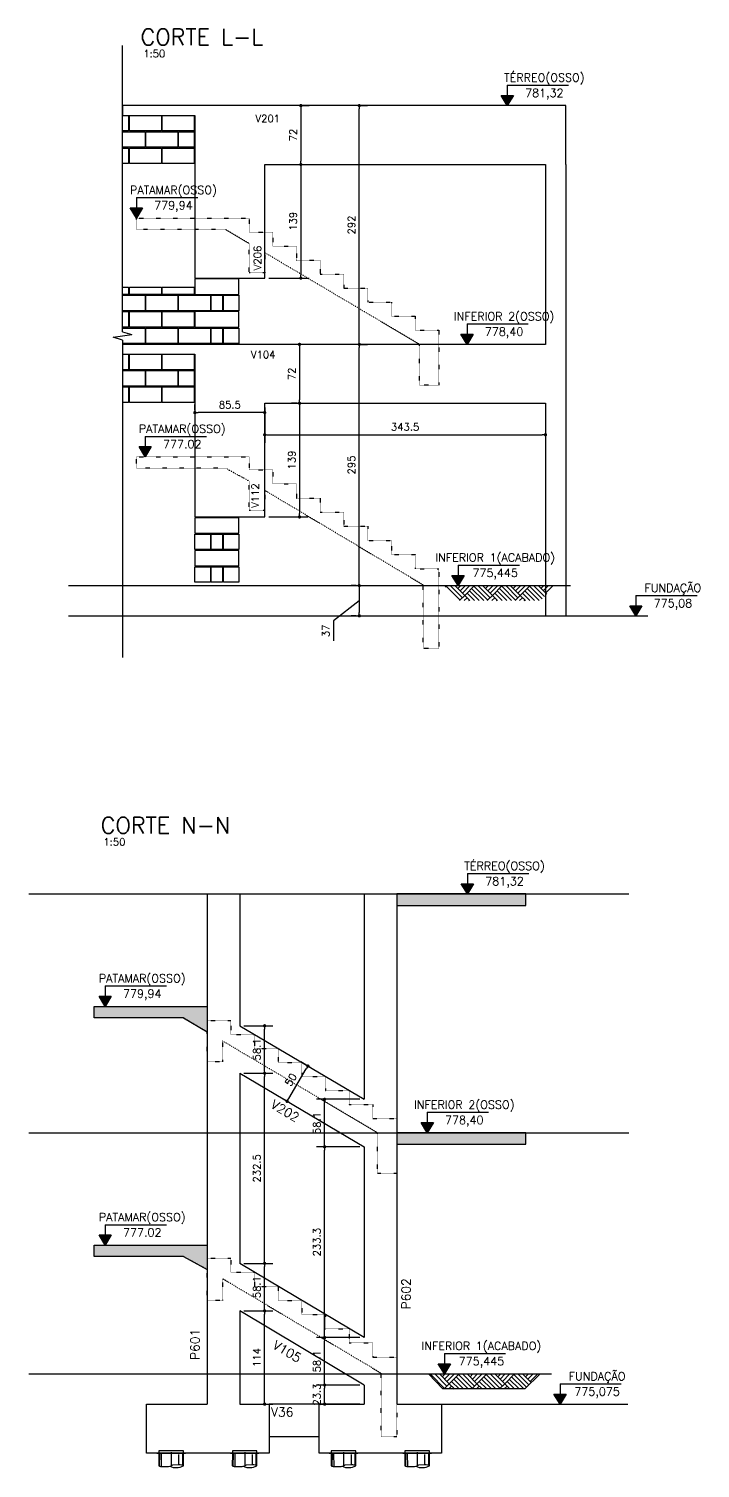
# Model space of a CAD drawing. Extents: x -39962 to 15224, y 23445 to 41277.
# Drawn here: x 5932 to 6753, y 29178 to 30938 of the extents above; entities that cross this region are included whole.
import ezdxf
from ezdxf.enums import TextEntityAlignment as Align

# ---------------------------------------------------------------- set-up
doc = ezdxf.new("R2010")
doc.units = 0
doc.linetypes.add('ESTILO_TQS_0002', pattern=[0.4, 0.1, -0.3])
doc.layers.get('0').update_dxf_attribs({"linetype": 'CONTINUOUS'})
doc.layers.get('Defpoints').update_dxf_attribs({"linetype": 'CONTINUOUS'})
for name, color, linetype in [('COTA', 1, 'CONTINUOUS'), ('H2', 252, 'CONTINUOUS'), ('H6', 1, 'CONTINUOUS'), ('LINHA_FINA', 1, 'CONTINUOUS'), ('PENA_1', 1, 'CONTINUOUS'), ('PENA_2', 2, 'CONTINUOUS'), ('PENA_3', 3, 'CONTINUOUS'), ('T1', 2, 'CONTINUOUS'), ('T3', 4, 'CONTINUOUS'), ('TEXTO', 3, 'CONTINUOUS'), ('VIG-D', 2, 'CONTINUOUS'), ('VIGAT', 3, 'ESTILO_TQS_0002')]:
    doc.layers.add(name, color=color, linetype=linetype)
doc.styles.add('COTA', font='romans.shx')
doc.styles.get("Standard").update_dxf_attribs({"font": 'ROMANS.SHX'})
doc.styles.add('TEXTO', font='romans.shx', dxfattribs={"height": 10})
doc.styles.add('Texto1', font='romans.shx', dxfattribs={"height": 9})
doc.styles.add('Texto3', font='romans.shx', dxfattribs={"height": 20})
doc.dimstyles.new('forma', dxfattribs={"dimscale": 5, "dimtxt": 1.8, "dimasz": 0.8, "dimexe": 2, "dimexo": 1, "dimgap": 1, "dimtad": 1, "dimdec": 1, "dimzin": 9, "dimdsep": 46, "dimtxsty": 'COTA', "dimblk1": 'DOT', "dimblk2": 'DOT', "dimsah": 1, "dimcen": 0, "dimdle": 1, "dimclrd": 256, "dimclre": 256, "dimclrt": 2, "dimadec": 0, "dimazin": 0, "dimtfac": 1, "dimtdec": 0, "dimtmove": 0, "dimatfit": 3, "dimfxl": 1, "dimtolj": 1, "dimtzin": 0, "dimarcsym": 0})

# ---------------------------------------------------------------- blocks, each defined once
blk = doc.blocks.new('elevação_d')
at = {"layer": 'LINHA_FINA', "linetype": 'Continuous'}
blk.add_hatch(color=256, dxfattribs=at).paths.add_polyline_path([(0, 0), (1.5, 2.5), (-1.5, 2.5)])
at = {"layer": 'LINHA_FINA'}
for p, q in [((0, 5), (0, 2.5)), ((0, 5), (15, 5)), ((0, 0), (-1.5, 2.5)), ((-1.5, 2.5), (1.5, 2.5)), ((1.5, 2.5), (0, 0))]:
    blk.add_line(p, q, dxfattribs=at)
at = {"layer": 'TEXTO', "linetype": 'Continuous', "style": 'TEXTO'}
for p in [(9.07, 5.25), (9.07, 1.5)]:
    blk.add_attdef('XXXX.XX', text='', height=2, dxfattribs=at).set_placement(p, align=Align.BOTTOM_CENTER)
blk = doc.blocks.new('interrup')
at = {"layer": 'LINHA_FINA'}
for p, q in [((-1, 0), (-0.33, 2.31)), ((0.33, -2.31), (-0.33, 2.31)), ((1, 0), (0.33, -2.31))]:
    blk.add_line(p, q, dxfattribs=at)
blk = doc.blocks.new('_Dot')
at = {"color": 0, "linetype": 'ByBlock', "lineweight": -2}
blk.add_line((-0.5, 0), (-1, 0), dxfattribs=at)
at = {"color": 0, "linetype": 'ByBlock', "const_width": 0.5}
blk.add_lwpolyline([(-0.25, 0, 1), (0.25, 0, 1)], format="xyb", close=True, dxfattribs=at)
blk = doc.blocks.new('*D134')
at = {"layer": 'COTA', "lineweight": -2, "transparency": 16777216}
for p, q in [((6335.8, 30552.4), (6346.1, 30552.4)), ((6336.1, 30261.4), (6336.1, 30548.4)), ((6335.8, 30257.4), (6346.1, 30257.4))]:
    blk.add_line(p, q, dxfattribs=at)
at = {"layer": 'Defpoints', "color": 0, "transparency": 16777216}
for p in [(6330.8, 30552.4), (6336.1, 30552.4), (6330.8, 30257.4)]:
    blk.add_point(p, dxfattribs=at)
at = {"layer": 'COTA', "lineweight": -2, "transparency": 16777216, "xscale": 4, "yscale": 4, "zscale": 4}
for p, rotation in [((6336.1, 30552.4), 90), ((6336.1, 30257.4), 270)]:
    blk.add_blockref('_Dot', p, dxfattribs=dict(at, rotation=rotation))
at = {"layer": 'COTA', "color": 2, "transparency": 16777216, "insert": (6326.6, 30404.9), "char_height": 9, "attachment_point": 5, "rotation": 90, "style": 'COTA'}
blk.add_mtext('\\A1;295 ', dxfattribs=at)
blk = doc.blocks.new('*D135')
at = {"layer": 'COTA', "lineweight": -2, "transparency": 16777216}
for p, q in [((6332.2, 30257.4), (6326.1, 30257.4)), ((6336.1, 30253.4), (6336.1, 30224.4)), ((6336.1, 30238.9), (6304.6, 30214.3)), ((6304.6, 30214.3), (6304.6, 30189.7)), ((6332.2, 30220.4), (6326.1, 30220.4))]:
    blk.add_line(p, q, dxfattribs=at)
at = {"layer": 'Defpoints', "color": 0, "transparency": 16777216}
for p in [(6337.2, 30257.4), (6336.1, 30220.4), (6337.2, 30220.4)]:
    blk.add_point(p, dxfattribs=at)
at = {"layer": 'COTA', "lineweight": -2, "transparency": 16777216, "xscale": 4, "yscale": 4, "zscale": 4}
for p, rotation in [((6336.1, 30257.4), 90), ((6336.1, 30220.4), 270)]:
    blk.add_blockref('_Dot', p, dxfattribs=dict(at, rotation=rotation))
at = {"layer": 'COTA', "color": 2, "transparency": 16777216, "insert": (6295.1, 30202), "char_height": 9, "attachment_point": 5, "rotation": 90, "style": 'COTA'}
blk.add_mtext('\\A1;37 ', dxfattribs=at)
blk = doc.blocks.new('*D136')
at = {"layer": 'COTA', "lineweight": -2, "transparency": 16777216}
for p, q in [((6335.3, 30844.4), (6346.1, 30844.4)), ((6336.1, 30556.4), (6336.1, 30840.4)), ((6335.8, 30552.4), (6346.1, 30552.4))]:
    blk.add_line(p, q, dxfattribs=at)
at = {"layer": 'Defpoints', "color": 0, "transparency": 16777216}
for p in [(6330.3, 30844.4), (6336.1, 30844.4), (6330.8, 30552.4)]:
    blk.add_point(p, dxfattribs=at)
at = {"layer": 'COTA', "lineweight": -2, "transparency": 16777216, "xscale": 4, "yscale": 4, "zscale": 4}
for p, rotation in [((6336.1, 30844.4), 90), ((6336.1, 30552.4), 270)]:
    blk.add_blockref('_Dot', p, dxfattribs=dict(at, rotation=rotation))
at = {"layer": 'COTA', "color": 2, "transparency": 16777216, "insert": (6326.6, 30698.4), "char_height": 9, "attachment_point": 5, "rotation": 90, "style": 'COTA'}
blk.add_mtext('\\A1;292 ', dxfattribs=at)
blk = doc.blocks.new('A$Cfeb4b014')
at = {"layer": 'PENA_1'}
for p, q in [((54.2, 34.3), (4.2, 34.3)), ((4.2, 34.3), (4.2, 29.1)), ((29.2, 31.4), (29.2, 3.7)), ((53.8, 3.9), (53.8, 29.6)), ((54.2, 29.1), (54.2, 34.3)), ((0, 29.3), (58.3, 29.3)), ((4.2, 29.1), (4.2, 3.7)), ((4.7, 3.5), (5.1, 28)), ((5.8, 3), (6.3, 28.4)), ((9.9, 2), (9.6, 28.2)), ((45.1, 5.4), (45.1, 26.7)), ((52.9, 4.3), (52.9, 28.4)), ((54.2, 3.7), (54.2, 29.1))]:
    blk.add_line(p, q, dxfattribs=at)
for points in [[(4.2, 3.7), (5.3, 3.2), (6.4, 2.8), (7.9, 2.4), (10.4, 2), (24, 2.1), (26.4, 2.6), (27.6, 3), (29.2, 3.7)], [(54.2, 3.7), (53.1, 4.3), (52, 4.7), (50.4, 5.1), (47.9, 5.5), (45.1, 5.4), (31.9, 4.9), (30.8, 4.5), (29.2, 3.7)]]:
    blk.add_lwpolyline(points, dxfattribs=at)
blk.add_arc((39.1, 32.1), 32.1, 246.6344, 297.9627, dxfattribs=at)
blk = doc.blocks.new('*D138')
at = {"layer": 'COTA', "lineweight": -2, "transparency": 16777216}
for p, q in [((6220.4, 30475.4), (6220.4, 30431.9)), ((6563.9, 30475.4), (6563.9, 30431.9)), ((6224.4, 30441.9), (6559.9, 30441.9))]:
    blk.add_line(p, q, dxfattribs=at)
at = {"layer": 'Defpoints', "color": 0, "transparency": 16777216}
for p in [(6220.4, 30480.4), (6563.9, 30480.4), (6563.9, 30441.9)]:
    blk.add_point(p, dxfattribs=at)
at = {"layer": 'COTA', "lineweight": -2, "transparency": 16777216, "xscale": 4, "yscale": 4, "zscale": 4, "rotation": 180}
blk.add_blockref('_Dot', (6220.4, 30441.9), dxfattribs=at)
at = {"layer": 'COTA', "lineweight": -2, "transparency": 16777216, "xscale": 4, "yscale": 4, "zscale": 4}
blk.add_blockref('_Dot', (6563.9, 30441.9), dxfattribs=at)
at = {"layer": 'COTA', "color": 2, "transparency": 16777216, "insert": (6392.2, 30451.4), "char_height": 9, "attachment_point": 5, "style": 'COTA'}
blk.add_mtext('\\A1;343.5 ', dxfattribs=at)
blk = doc.blocks.new('*D139')
at = {"layer": 'COTA', "lineweight": -2, "transparency": 16777216}
for p, q in [((6336.9, 29279.7), (6283.7, 29279.7)), ((6293.7, 29260.3), (6293.7, 29275.7)), ((6336.9, 29256.3), (6283.7, 29256.3))]:
    blk.add_line(p, q, dxfattribs=at)
at = {"layer": 'Defpoints', "color": 0, "transparency": 16777216}
for p in [(6293.7, 29279.7), (6341.9, 29279.7), (6341.9, 29256.3)]:
    blk.add_point(p, dxfattribs=at)
at = {"layer": 'COTA', "lineweight": -2, "transparency": 16777216, "xscale": 4, "yscale": 4, "zscale": 4}
for p, rotation in [((6293.7, 29279.7), 90), ((6293.7, 29256.3), 270)]:
    blk.add_blockref('_Dot', p, dxfattribs=dict(at, rotation=rotation))
at = {"layer": 'COTA', "color": 2, "transparency": 16777216, "insert": (6284.2, 29268), "char_height": 9, "attachment_point": 5, "rotation": 90, "style": 'COTA'}
blk.add_mtext('\\A1;23.3 ', dxfattribs=at)
blk = doc.blocks.new('*D140')
at = {"layer": 'COTA', "lineweight": -2, "transparency": 16777216}
for p, q in [((6336.9, 29337.8), (6283.7, 29337.8)), ((6293.7, 29283.7), (6293.7, 29333.8)), ((6336.9, 29279.7), (6283.7, 29279.7))]:
    blk.add_line(p, q, dxfattribs=at)
at = {"layer": 'Defpoints', "color": 0, "transparency": 16777216}
for p in [(6293.7, 29337.8), (6341.9, 29337.8), (6341.9, 29279.7)]:
    blk.add_point(p, dxfattribs=at)
at = {"layer": 'COTA', "lineweight": -2, "transparency": 16777216, "xscale": 4, "yscale": 4, "zscale": 4}
for p, rotation in [((6293.7, 29337.8), 90), ((6293.7, 29279.7), 270)]:
    blk.add_blockref('_Dot', p, dxfattribs=dict(at, rotation=rotation))
at = {"layer": 'COTA', "color": 2, "transparency": 16777216, "insert": (6284.2, 29308.7), "char_height": 9, "attachment_point": 5, "rotation": 90, "style": 'COTA'}
blk.add_mtext('\\A1;58.1 ', dxfattribs=at)
blk = doc.blocks.new('*D141')
at = {"layer": 'COTA', "lineweight": -2, "transparency": 16777216}
for p, q in [((6336.9, 29571.1), (6283.7, 29571.1)), ((6293.7, 29341.8), (6293.7, 29567.1)), ((6336.9, 29337.8), (6283.7, 29337.8))]:
    blk.add_line(p, q, dxfattribs=at)
at = {"layer": 'Defpoints', "color": 0, "transparency": 16777216}
for p in [(6293.7, 29571.1), (6341.9, 29571.1), (6341.9, 29337.8)]:
    blk.add_point(p, dxfattribs=at)
at = {"layer": 'COTA', "lineweight": -2, "transparency": 16777216, "xscale": 4, "yscale": 4, "zscale": 4}
for p, rotation in [((6293.7, 29571.1), 90), ((6293.7, 29337.8), 270)]:
    blk.add_blockref('_Dot', p, dxfattribs=dict(at, rotation=rotation))
at = {"layer": 'COTA', "color": 2, "transparency": 16777216, "insert": (6284.2, 29454.4), "char_height": 9, "attachment_point": 5, "rotation": 90, "style": 'COTA'}
blk.add_mtext('\\A1;233.3 ', dxfattribs=at)
blk = doc.blocks.new('*D142')
at = {"layer": 'COTA', "lineweight": -2, "transparency": 16777216}
for p, q in [((6336.9, 29629.2), (6283.7, 29629.2)), ((6293.7, 29575.1), (6293.7, 29625.2)), ((6336.9, 29571.1), (6283.7, 29571.1))]:
    blk.add_line(p, q, dxfattribs=at)
at = {"layer": 'Defpoints', "color": 0, "transparency": 16777216}
for p in [(6293.7, 29629.2), (6341.9, 29629.2), (6341.9, 29571.1)]:
    blk.add_point(p, dxfattribs=at)
at = {"layer": 'COTA', "lineweight": -2, "transparency": 16777216, "xscale": 4, "yscale": 4, "zscale": 4}
for p, rotation in [((6293.7, 29629.2), 90), ((6293.7, 29571.1), 270)]:
    blk.add_blockref('_Dot', p, dxfattribs=dict(at, rotation=rotation))
at = {"layer": 'COTA', "color": 2, "transparency": 16777216, "insert": (6284.2, 29600.1), "char_height": 9, "attachment_point": 5, "rotation": 90, "style": 'COTA'}
blk.add_mtext('\\A1;58.1 ', dxfattribs=at)
blk = doc.blocks.new('*D143')
at = {"layer": 'COTA', "lineweight": -2, "transparency": 16777216}
for p, q in [((6249.9, 29630.2), (6271.2, 29666.3)), ((6276.1, 29668.1), (6264.7, 29674.9)), ((6250.6, 29625.1), (6239.2, 29631.8))]:
    blk.add_line(p, q, dxfattribs=at)
at = {"layer": 'Defpoints', "color": 0, "transparency": 16777216}
for p in [(6273.3, 29669.8), (6280.4, 29665.6), (6254.9, 29622.5)]:
    blk.add_point(p, dxfattribs=at)
at = {"layer": 'COTA', "lineweight": -2, "transparency": 16777216, "xscale": 4, "yscale": 4, "zscale": 4}
for p, rotation in [((6273.3, 29669.8), 59.3861726238148), ((6247.8, 29626.7), 239.3861726238148)]:
    blk.add_blockref('_Dot', p, dxfattribs=dict(at, rotation=rotation))
at = {"layer": 'COTA', "color": 2, "transparency": 16777216, "insert": (6252.4, 29653.1), "char_height": 9, "attachment_point": 5, "rotation": 59.3862, "style": 'COTA'}
blk.add_mtext('\\A1;50 ', dxfattribs=at)
blk = doc.blocks.new('*D144')
at = {"layer": 'COTA', "lineweight": -2, "transparency": 16777216}
for p, q in [((6194.9, 29370.4), (6230.3, 29370.4)), ((6220.3, 29260.3), (6220.3, 29366.4)), ((6194.9, 29256.3), (6230.3, 29256.3))]:
    blk.add_line(p, q, dxfattribs=at)
at = {"layer": 'Defpoints', "color": 0, "transparency": 16777216}
for p in [(6189.9, 29370.4), (6220.3, 29370.4), (6189.9, 29256.3)]:
    blk.add_point(p, dxfattribs=at)
at = {"layer": 'COTA', "lineweight": -2, "transparency": 16777216, "xscale": 4, "yscale": 4, "zscale": 4}
for p, rotation in [((6220.3, 29370.4), 90), ((6220.3, 29256.3), 270)]:
    blk.add_blockref('_Dot', p, dxfattribs=dict(at, rotation=rotation))
at = {"layer": 'COTA', "color": 2, "transparency": 16777216, "insert": (6210.8, 29313.3), "char_height": 9, "attachment_point": 5, "rotation": 90, "style": 'COTA'}
blk.add_mtext('\\A1;114 ', dxfattribs=at)
blk = doc.blocks.new('*D145')
at = {"layer": 'COTA', "lineweight": -2, "transparency": 16777216}
for p, q in [((6194.9, 29428.5), (6230.3, 29428.5)), ((6220.3, 29374.4), (6220.3, 29424.5)), ((6194.9, 29370.4), (6230.3, 29370.4))]:
    blk.add_line(p, q, dxfattribs=at)
at = {"layer": 'Defpoints', "color": 0, "transparency": 16777216}
for p in [(6189.9, 29428.5), (6220.3, 29428.5), (6189.9, 29370.4)]:
    blk.add_point(p, dxfattribs=at)
at = {"layer": 'COTA', "lineweight": -2, "transparency": 16777216, "xscale": 4, "yscale": 4, "zscale": 4}
for p, rotation in [((6220.3, 29428.5), 90), ((6220.3, 29370.4), 270)]:
    blk.add_blockref('_Dot', p, dxfattribs=dict(at, rotation=rotation))
at = {"layer": 'COTA', "color": 2, "transparency": 16777216, "insert": (6210.8, 29399.4), "char_height": 9, "attachment_point": 5, "rotation": 90, "style": 'COTA'}
blk.add_mtext('\\A1;58.1 ', dxfattribs=at)
blk = doc.blocks.new('*D146')
at = {"layer": 'COTA', "lineweight": -2, "transparency": 16777216}
for p, q in [((6194.9, 29661), (6230.3, 29661)), ((6220.3, 29432.5), (6220.3, 29657)), ((6194.9, 29428.5), (6230.3, 29428.5))]:
    blk.add_line(p, q, dxfattribs=at)
at = {"layer": 'Defpoints', "color": 0, "transparency": 16777216}
for p in [(6189.9, 29661), (6220.3, 29661), (6189.9, 29428.5)]:
    blk.add_point(p, dxfattribs=at)
at = {"layer": 'COTA', "lineweight": -2, "transparency": 16777216, "xscale": 4, "yscale": 4, "zscale": 4}
for p, rotation in [((6220.3, 29661), 90), ((6220.3, 29428.5), 270)]:
    blk.add_blockref('_Dot', p, dxfattribs=dict(at, rotation=rotation))
at = {"layer": 'COTA', "color": 2, "transparency": 16777216, "insert": (6210.8, 29544.7), "char_height": 9, "attachment_point": 5, "rotation": 90, "style": 'COTA'}
blk.add_mtext('\\A1;232.5 ', dxfattribs=at)
blk = doc.blocks.new('*D147')
at = {"layer": 'COTA', "lineweight": -2, "transparency": 16777216}
for p, q in [((6194.9, 29719.1), (6230.3, 29719.1)), ((6220.3, 29665), (6220.3, 29715.1)), ((6194.9, 29661), (6230.3, 29661))]:
    blk.add_line(p, q, dxfattribs=at)
at = {"layer": 'Defpoints', "color": 0, "transparency": 16777216}
for p in [(6189.9, 29719.1), (6220.3, 29719.1), (6189.9, 29661)]:
    blk.add_point(p, dxfattribs=at)
at = {"layer": 'COTA', "lineweight": -2, "transparency": 16777216, "xscale": 4, "yscale": 4, "zscale": 4}
for p, rotation in [((6220.3, 29719.1), 90), ((6220.3, 29661), 270)]:
    blk.add_blockref('_Dot', p, dxfattribs=dict(at, rotation=rotation))
at = {"layer": 'COTA', "color": 2, "transparency": 16777216, "insert": (6210.8, 29690.1), "char_height": 9, "attachment_point": 5, "rotation": 90, "style": 'COTA'}
blk.add_mtext('\\A1;58.1 ', dxfattribs=at)
blk = doc.blocks.new('*D154')
at = {"layer": 'COTA', "lineweight": -2, "transparency": 16777216}
for p, q in [((6134.9, 30472), (6134.9, 30479)), ((6220.4, 30472), (6220.4, 30479)), ((6216.4, 30469), (6138.9, 30469))]:
    blk.add_line(p, q, dxfattribs=at)
at = {"layer": 'Defpoints', "color": 0, "transparency": 16777216}
for p in [(6134.9, 30469), (6134.9, 30467), (6220.4, 30467)]:
    blk.add_point(p, dxfattribs=at)
at = {"layer": 'COTA', "lineweight": -2, "transparency": 16777216, "xscale": 4, "yscale": 4, "zscale": 4, "rotation": 180}
blk.add_blockref('_Dot', (6134.9, 30469), dxfattribs=at)
at = {"layer": 'COTA', "lineweight": -2, "transparency": 16777216, "xscale": 4, "yscale": 4, "zscale": 4}
blk.add_blockref('_Dot', (6220.4, 30469), dxfattribs=at)
at = {"layer": 'COTA', "color": 2, "transparency": 16777216, "insert": (6177.7, 30478.5), "char_height": 9, "attachment_point": 5, "style": 'COTA'}
blk.add_mtext('\\A1;85.5 ', dxfattribs=at)
blk = doc.blocks.new('*D170')
at = {"layer": 'COTA', "lineweight": -2, "transparency": 16777216}
for p, q in [((6260, 30552.4), (6253, 30552.4)), ((6263, 30548.4), (6263, 30484.4)), ((6260, 30480.4), (6253, 30480.4))]:
    blk.add_line(p, q, dxfattribs=at)
at = {"layer": 'Defpoints', "color": 0, "transparency": 16777216}
for p in [(6265, 30552.4), (6263, 30480.4), (6265, 30480.4)]:
    blk.add_point(p, dxfattribs=at)
at = {"layer": 'COTA', "lineweight": -2, "transparency": 16777216, "xscale": 4, "yscale": 4, "zscale": 4}
for p, rotation in [((6263, 30552.4), 90), ((6263, 30480.4), 270)]:
    blk.add_blockref('_Dot', p, dxfattribs=dict(at, rotation=rotation))
at = {"layer": 'COTA', "color": 2, "transparency": 16777216, "insert": (6253.5, 30516.4), "char_height": 9, "attachment_point": 5, "rotation": 90, "style": 'COTA'}
blk.add_mtext('\\A1;72 ', dxfattribs=at)
blk = doc.blocks.new('*D171')
at = {"layer": 'COTA', "lineweight": -2, "transparency": 16777216}
for p, q in [((6260, 30480.4), (6253, 30480.4)), ((6263, 30476.4), (6263, 30345.4)), ((6225.4, 30341.4), (6273, 30341.4))]:
    blk.add_line(p, q, dxfattribs=at)
at = {"layer": 'Defpoints', "color": 0, "transparency": 16777216}
for p in [(6265, 30480.4), (6220.4, 30341.4), (6263, 30341.4)]:
    blk.add_point(p, dxfattribs=at)
at = {"layer": 'COTA', "lineweight": -2, "transparency": 16777216, "xscale": 4, "yscale": 4, "zscale": 4}
for p, rotation in [((6263, 30480.4), 90), ((6263, 30341.4), 270)]:
    blk.add_blockref('_Dot', p, dxfattribs=dict(at, rotation=rotation))
at = {"layer": 'COTA', "color": 2, "transparency": 16777216, "insert": (6253.5, 30410.9), "char_height": 9, "attachment_point": 5, "rotation": 90, "style": 'COTA'}
blk.add_mtext('\\A1;139 ', dxfattribs=at)
blk = doc.blocks.new('*D172')
at = {"layer": 'COTA', "lineweight": -2, "transparency": 16777216}
for p, q in [((6266.4, 30844.4), (6274.6, 30844.4)), ((6264.6, 30840.4), (6264.6, 30776.4)), ((6266.4, 30772.4), (6274.6, 30772.4))]:
    blk.add_line(p, q, dxfattribs=at)
at = {"layer": 'Defpoints', "color": 0, "transparency": 16777216}
for p in [(6261.4, 30844.4), (6261.4, 30772.4), (6264.6, 30772.4)]:
    blk.add_point(p, dxfattribs=at)
at = {"layer": 'COTA', "lineweight": -2, "transparency": 16777216, "xscale": 4, "yscale": 4, "zscale": 4}
for p, rotation in [((6264.6, 30844.4), 90), ((6264.6, 30772.4), 270)]:
    blk.add_blockref('_Dot', p, dxfattribs=dict(at, rotation=rotation))
at = {"layer": 'COTA', "color": 2, "transparency": 16777216, "insert": (6255.1, 30808.4), "char_height": 9, "attachment_point": 5, "rotation": 90, "style": 'COTA'}
blk.add_mtext('\\A1;72 ', dxfattribs=at)
blk = doc.blocks.new('*D173')
at = {"layer": 'COTA', "lineweight": -2, "transparency": 16777216}
for p, q in [((6266.4, 30772.4), (6274.6, 30772.4)), ((6264.6, 30768.4), (6264.6, 30637.4)), ((6225.4, 30633.4), (6274.6, 30633.4))]:
    blk.add_line(p, q, dxfattribs=at)
at = {"layer": 'Defpoints', "color": 0, "transparency": 16777216}
for p in [(6261.4, 30772.4), (6220.4, 30633.4), (6264.6, 30633.4)]:
    blk.add_point(p, dxfattribs=at)
at = {"layer": 'COTA', "lineweight": -2, "transparency": 16777216, "xscale": 4, "yscale": 4, "zscale": 4}
for p, rotation in [((6264.6, 30772.4), 90), ((6264.6, 30633.4), 270)]:
    blk.add_blockref('_Dot', p, dxfattribs=dict(at, rotation=rotation))
at = {"layer": 'COTA', "color": 2, "transparency": 16777216, "insert": (6255.1, 30702.9), "char_height": 9, "attachment_point": 5, "rotation": 90, "style": 'COTA'}
blk.add_mtext('\\A1;139 ', dxfattribs=at)

msp = doc.modelspace()

# ---------------------------------------------------------------- hatches: boundary and pattern name
at = {"layer": 'H2'}
for points in [[(6381.92, 29866.33), (6539.92, 29866.33), (6539.92, 29880.33), (6381.92, 29880.33)], [(6149.9, 29742.83), (6149.89, 29711.67), (6120.88, 29728.83), (6011.88, 29728.83), (6011.88, 29742.83)], [(6381.92, 29574.33), (6539.92, 29574.33), (6539.92, 29588.33), (6381.92, 29588.33)], [(6149.9, 29450.83), (6149.9, 29421.05), (6120.93, 29436.83), (6011.88, 29436.83), (6011.88, 29450.83)]]:
    msp.add_hatch(color=256, dxfattribs=at).paths.add_polyline_path(points)
at = {"layer": 'H6'}
h = msp.add_hatch(dxfattribs=at)
h.set_pattern_fill('AR-PARQ1', color=256, scale=2, angle=45, style=0)
h.set_pattern_definition([(135, (2273.365, 903.21), (-33.941125, 0), [24, -24]), (135, (2276.194, 906.039), (-33.941125, 0), [24, -24]), (135, (2279.022, 908.867), (-33.941125, 0), [24, -24]), (135, (2281.85, 911.695), (-33.941125, 0), [24, -24]), (135, (2284.68, 914.524), (-33.941125, 0), [24, -24]), (135, (2287.507, 917.352), (-33.941125, 0), [24, -24]), (135, (2290.336, 920.18), (-33.941125, 0), [24, -24]), (45, (2256.395, 920.18), (33.941125, 0), [24, -24]), (45, (2253.566, 923.01), (33.941125, 0), [24, -24]), (45, (2250.738, 925.838), (33.941125, 0), [24, -24]), (45, (2247.91, 928.666), (33.941125, 0), [24, -24]), (45, (2245.08, 931.494), (33.941125, 0), [24, -24]), (45, (2242.252, 934.323), (33.941125, 0), [24, -24]), (45, (2239.424, 937.151), (33.941125, 0), [24, -24])])
h.paths.add_polyline_path([(6439.66, 30257.42), (6576.47, 30257.42), (6557.54, 30239.03), (6457.22, 30239.03)])
h = msp.add_hatch(dxfattribs=at)
h.set_pattern_fill('AR-PARQ1', color=256, scale=2, angle=45, style=0)
h.set_pattern_definition([(135, (2254.417, -60.873), (-33.941125, 0), [24, -24]), (135, (2257.246, -58.045), (-33.941125, 0), [24, -24]), (135, (2260.074, -55.216), (-33.941125, 0), [24, -24]), (135, (2262.902, -52.388), (-33.941125, 0), [24, -24]), (135, (2265.73, -49.56), (-33.941125, 0), [24, -24]), (135, (2268.56, -46.731), (-33.941125, 0), [24, -24]), (135, (2271.388, -43.903), (-33.941125, 0), [24, -24]), (45, (2237.447, -43.903), (33.941125, 0), [24, -24]), (45, (2234.618, -41.074), (33.941125, 0), [24, -24]), (45, (2231.79, -38.246), (33.941125, 0), [24, -24]), (45, (2228.961, -35.418), (33.941125, 0), [24, -24]), (45, (2226.133, -32.59), (33.941125, 0), [24, -24]), (45, (2223.304, -29.76), (33.941125, 0), [24, -24]), (45, (2220.476, -26.932), (33.941125, 0), [24, -24])])
h.paths.add_polyline_path([(6420.71, 29293.33), (6557.52, 29293.33), (6538.59, 29274.95), (6438.27, 29274.95)])

# ---------------------------------------------------------------- linework, layer by layer
at = {"layer": 'PENA_1'}
for p, q in [((6046.35, 30567.73), (6046.35, 30918.01)), ((6046.35, 30557.73), (6046.35, 30169.42)), ((5980.44, 30257.42), (6594.54, 30257.42)), ((5931.73, 29880.33), (6665.73, 29880.33)), ((5931.73, 29588.33), (6665.73, 29588.33)), ((5931.73, 29293.33), (6571.1, 29293.33)), ((6436.9, 29256.33), (6664.87, 29256.33))]:
    msp.add_line(p, q, dxfattribs=at)
for points in [[(6046.35, 30832.42), (6053.94, 30832.42), (6053.94, 30813.42), (6046.35, 30813.42)], [(6046.35, 30812.42), (6073.94, 30812.42), (6073.94, 30793.42), (6046.35, 30793.42)], [(6046.35, 30792.42), (6053.94, 30792.42), (6053.94, 30773.42), (6046.35, 30773.42)], [(6046.35, 30622.42), (6053.94, 30622.42), (6053.94, 30613.42), (6046.35, 30613.42)], [(6046.35, 30612.42), (6073.94, 30612.42), (6073.94, 30593.42), (6046.35, 30593.42)], [(6046.35, 30592.42), (6053.94, 30592.42), (6053.94, 30573.42), (6046.35, 30573.42)], [(6034.94, 30561.02), (6034.94, 30561.08)], [(6046.35, 30572.42), (6073.94, 30572.42), (6073.94, 30553.42), (6046.35, 30553.42)], [(6046.35, 30540.42), (6053.94, 30540.42), (6053.94, 30521.42), (6046.35, 30521.42)], [(6046.35, 30520.42), (6073.94, 30520.42), (6073.94, 30501.42), (6046.35, 30501.42)], [(6046.35, 30500.42), (6053.94, 30500.42), (6053.94, 30481.42), (6046.35, 30481.42)]]:
    msp.add_lwpolyline(points, dxfattribs=at)
for points in [[(6054.94, 30832.42), (6093.94, 30832.42), (6093.94, 30813.42), (6054.94, 30813.42)], [(6094.94, 30832.42), (6133.94, 30832.42), (6133.94, 30813.42), (6094.94, 30813.42)], [(6074.94, 30812.42), (6113.94, 30812.42), (6113.94, 30793.42), (6074.94, 30793.42)], [(6114.94, 30812.42), (6133.94, 30812.42), (6133.94, 30793.42), (6114.94, 30793.42)], [(6054.94, 30792.42), (6093.94, 30792.42), (6093.94, 30773.42), (6054.94, 30773.42)], [(6094.94, 30792.42), (6133.94, 30792.42), (6133.94, 30773.42), (6094.94, 30773.42)], [(6134.94, 30613.42), (6188.94, 30613.42), (6188.94, 30632.42), (6134.94, 30632.42)], [(6134.94, 30613.42), (6188.94, 30613.42), (6188.94, 30632.42), (6134.94, 30632.42)], [(6054.94, 30622.42), (6093.94, 30622.42), (6093.94, 30613.42), (6054.94, 30613.42)], [(6094.94, 30622.42), (6133.94, 30622.42), (6133.94, 30613.42), (6094.94, 30613.42)], [(6074.94, 30612.42), (6113.94, 30612.42), (6113.94, 30593.42), (6074.94, 30593.42)], [(6114.94, 30612.42), (6153.94, 30612.42), (6153.94, 30593.42), (6114.94, 30593.42)], [(6154.94, 30612.42), (6168.94, 30612.42), (6168.94, 30593.42), (6154.94, 30593.42)], [(6169.94, 30612.42), (6188.94, 30612.42), (6188.94, 30593.42), (6169.94, 30593.42)], [(6054.94, 30592.42), (6093.94, 30592.42), (6093.94, 30573.42), (6054.94, 30573.42)], [(6094.94, 30592.42), (6133.94, 30592.42), (6133.94, 30573.42), (6094.94, 30573.42)], [(6134.94, 30573.42), (6188.94, 30573.42), (6188.94, 30592.42), (6134.94, 30592.42)], [(6074.94, 30572.42), (6113.94, 30572.42), (6113.94, 30553.42), (6074.94, 30553.42)], [(6114.94, 30572.42), (6153.94, 30572.42), (6153.94, 30553.42), (6114.94, 30553.42)], [(6154.94, 30572.42), (6168.94, 30572.42), (6168.94, 30553.42), (6154.94, 30553.42)], [(6169.94, 30572.42), (6188.94, 30572.42), (6188.94, 30553.42), (6169.94, 30553.42)], [(6054.94, 30540.42), (6093.94, 30540.42), (6093.94, 30521.42), (6054.94, 30521.42)], [(6094.94, 30540.42), (6133.94, 30540.42), (6133.94, 30521.42), (6094.94, 30521.42)], [(6074.94, 30520.42), (6113.94, 30520.42), (6113.94, 30501.42), (6074.94, 30501.42)], [(6114.94, 30520.42), (6133.94, 30520.42), (6133.94, 30501.42), (6114.94, 30501.42)], [(6054.94, 30500.42), (6093.94, 30500.42), (6093.94, 30481.42), (6054.94, 30481.42)], [(6094.94, 30500.42), (6133.94, 30500.42), (6133.94, 30481.42), (6094.94, 30481.42)], [(6134.94, 30321.42), (6188.94, 30321.42), (6188.94, 30340.42), (6134.94, 30340.42)], [(6134.94, 30320.42), (6153.94, 30320.42), (6153.94, 30301.42), (6134.94, 30301.42)], [(6154.94, 30320.42), (6168.94, 30320.42), (6168.94, 30301.42), (6154.94, 30301.42)], [(6169.94, 30320.42), (6188.94, 30320.42), (6188.94, 30301.42), (6169.94, 30301.42)], [(6134.94, 30281.42), (6188.94, 30281.42), (6188.94, 30300.42), (6134.94, 30300.42)], [(6134.94, 30280.42), (6153.94, 30280.42), (6153.94, 30261.42), (6134.94, 30261.42)], [(6154.94, 30280.42), (6168.94, 30280.42), (6168.94, 30261.42), (6154.94, 30261.42)], [(6169.94, 30280.42), (6188.94, 30280.42), (6188.94, 30261.42), (6169.94, 30261.42)], [(6420.71, 29293.33), (6557.52, 29293.33), (6538.59, 29274.95), (6438.27, 29274.95)]]:
    msp.add_lwpolyline(points, close=True, dxfattribs=at)
at = {"layer": 'PENA_2'}
for points in [[(6189.9, 29256.33), (6225.88, 29256.33), (6225.88, 29196.33), (6075.88, 29196.33), (6075.88, 29256.33), (6149.9, 29256.33)], [(6381.92, 29256.33), (6436.9, 29256.33), (6436.9, 29196.33), (6286.9, 29196.33), (6286.9, 29256.33), (6341.92, 29256.33)]]:
    msp.add_lwpolyline(points, dxfattribs=at)
at = {"layer": 'PENA_3'}
for p, q in [((6563.91, 30772.42), (6563.91, 30552.42)), ((6588.91, 30772.42), (6588.91, 30220.42)), ((6563.91, 30480.42), (6563.91, 30220.42)), ((5980.44, 30220.42), (6689.16, 30220.42)), ((6149.9, 29880.33), (6149.9, 29256.33)), ((6189.9, 29880.33), (6189.9, 29719.11)), ((6341.92, 29880.33), (6341.92, 29629.16)), ((6381.92, 29880.33), (6381.92, 29256.33)), ((6011.88, 29728.83), (6011.88, 29742.83)), ((6011.88, 29742.83), (6149.9, 29742.83)), ((6149.9, 29742.83), (6149.9, 29728.83)), ((6120.88, 29728.83), (6011.88, 29728.83)), ((6120.88, 29728.83), (6149.89, 29711.67)), ((6189.9, 29719.11), (6341.92, 29629.16)), ((6189.9, 29661.01), (6189.9, 29428.48)), ((6189.9, 29661.01), (6341.92, 29571.06)), ((6341.92, 29571.06), (6341.92, 29337.8)), ((6011.88, 29436.83), (6011.88, 29450.83)), ((6011.88, 29450.83), (6149.9, 29450.83)), ((6149.9, 29450.83), (6149.9, 29436.83)), ((6120.93, 29436.83), (6011.88, 29436.83)), ((6120.93, 29436.83), (6149.9, 29421.05)), ((6341.92, 29337.8), (6189.9, 29428.48)), ((6189.9, 29370.36), (6189.9, 29256.33)), ((6341.92, 29279.68), (6189.9, 29370.36)), ((6341.92, 29279.68), (6341.92, 29256.33)), ((6286.9, 29256.33), (6225.88, 29256.33)), ((6286.9, 29216.33), (6225.88, 29216.33))]:
    msp.add_line(p, q, dxfattribs=at)
for points in [[(6588.91, 30772.42), (6588.91, 30844.42), (6046.35, 30844.42), (6046.35, 30832.42), (6134.94, 30832.42), (6134.94, 30772.42), (6134.94, 30772.42), (6134.94, 30633.42), (6220.42, 30633.42), (6220.42, 30772.42), (6563.91, 30772.42)], [(6563.91, 30552.42), (6046.35, 30552.42), (6046.35, 30540.42), (6134.94, 30540.42), (6134.94, 30480.42), (6134.94, 30480.42), (6134.94, 30341.42), (6220.42, 30341.42), (6220.42, 30480.42), (6563.91, 30480.42)]]:
    msp.add_lwpolyline(points, dxfattribs=at)
for points in [[(6381.92, 29866.33), (6539.92, 29866.33), (6539.92, 29880.33), (6381.92, 29880.33)], [(6381.92, 29574.33), (6539.92, 29574.33), (6539.92, 29588.33), (6381.92, 29588.33)]]:
    msp.add_lwpolyline(points, close=True, dxfattribs=at)
at = {"layer": 'VIGAT'}
for points in [[(6230.41, 30689.7), (6230.41, 30672.54), (6259.41, 30672.54), (6259.41, 30655.38), (6288.41, 30655.38), (6288.41, 30638.22), (6317.41, 30638.22), (6317.41, 30621.06), (6346.41, 30621.06), (6346.41, 30603.9), (6375.41, 30603.9), (6375.41, 30586.74), (6404.41, 30586.74), (6404.41, 30569.58), (6433.41, 30569.58), (6433.41, 30502.42), (6409.84, 30502.42), (6409.84, 30552.42), (6220.41, 30664.51), (6220.41, 30639.72), (6201.41, 30639.72), (6201.41, 30675.75), (6172.4, 30692.92), (6063.4, 30692.92), (6063.4, 30706.92), (6201.41, 30706.92), (6201.41, 30689.7)], [(6178.89, 29725.61), (6178.89, 29708.45), (6207.89, 29708.45), (6207.89, 29691.29), (6236.89, 29691.29), (6236.89, 29674.13), (6265.89, 29674.13), (6265.89, 29656.97), (6294.89, 29656.97), (6294.89, 29639.81), (6323.89, 29639.81), (6323.89, 29622.65), (6352.89, 29622.65), (6352.89, 29605.49), (6381.89, 29605.49), (6381.89, 29538.33), (6358.32, 29538.33), (6358.32, 29588.33), (6168.89, 29700.43), (6168.89, 29675.03), (6149.89, 29675.03), (6149.89, 29711.67), (6120.88, 29728.83), (6011.88, 29728.83), (6011.88, 29742.83), (6149.89, 29742.83), (6149.89, 29725.61)]]:
    msp.add_lwpolyline(points, close=True, dxfattribs=at)
for points in [[(6414.41, 30258.08), (6220.42, 30373.8), (6220.42, 30349.12), (6201.42, 30349.12), (6201.42, 30385.14), (6172.45, 30400.92), (6063.4, 30400.92), (6063.4, 30414.92), (6201.41, 30414.92), (6201.41, 30399.12), (6230.41, 30399.12), (6230.41, 30381.82), (6259.41, 30381.82), (6259.41, 30364.52), (6288.41, 30364.52), (6288.41, 30347.22), (6317.41, 30347.22), (6317.41, 30329.92), (6346.41, 30329.92), (6346.41, 30312.62), (6375.41, 30312.62), (6375.41, 30295.32), (6404.41, 30295.32), (6404.41, 30278.02), (6433.41, 30278.02), (6433.41, 30260.42), (6433.41, 30220.42), (6433.41, 30180.42), (6414.41, 30180.42), (6414.41, 30258.08)], [(6362.89, 29294), (6168.9, 29409.72), (6168.9, 29383.03), (6149.9, 29383.03), (6149.9, 29421.05), (6120.93, 29436.83), (6011.88, 29436.83), (6011.88, 29450.83), (6149.89, 29450.83), (6149.89, 29435.03), (6178.89, 29435.03), (6178.89, 29417.73), (6207.89, 29417.73), (6207.89, 29400.43), (6236.89, 29400.43), (6236.89, 29383.13), (6265.89, 29383.13), (6265.89, 29365.83), (6294.89, 29365.83), (6294.89, 29348.53), (6323.89, 29348.53), (6323.89, 29331.23), (6352.89, 29331.23), (6352.89, 29313.93), (6381.89, 29313.93), (6381.89, 29296.33), (6381.89, 29256.33), (6381.89, 29216.33), (6362.89, 29216.33), (6362.89, 29294)]]:
    msp.add_lwpolyline(points, dxfattribs=at)

# ---------------------------------------------------------------- block references
at = {"layer": 'LINHA_FINA', "xscale": 5, "yscale": 5, "zscale": 5, "rotation": 270}
msp.add_blockref('interrup', (6046.35, 30562.73), dxfattribs=at)
at = {"layer": 'PENA_1', "xscale": 0.6, "yscale": 0.6, "zscale": 0.6}
for p in [(6088.35, 29178.74), (6178.38, 29178.74), (6299.37, 29178.74), (6389.4, 29178.74)]:
    msp.add_blockref('A$Cfeb4b014', p, dxfattribs=at)
at = {"layer": 'VIGAT'}
ref = msp.add_blockref('elevação_d', (6517.17, 30844.42), dxfattribs=dict(at, xscale=5, yscale=5, zscale=5))
ref.add_attrib('XXXX.XX', 'TÉRREO(OSSO)', dxfattribs={"layer": 'TEXTO', "linetype": 'Continuous', "height": 10, "style": 'TEXTO'}).set_placement((6562.53, 30870.67), align=Align.BOTTOM_CENTER)
ref.add_attrib('XXXX.XX', '781,32', dxfattribs={"layer": 'TEXTO', "linetype": 'Continuous', "height": 10, "style": 'TEXTO'}).set_placement((6562.53, 30851.92), align=Align.BOTTOM_CENTER)
ref = msp.add_blockref('elevação_d', (6063.4, 30706.92), dxfattribs=dict(at, xscale=5, yscale=5, zscale=5))
ref.add_attrib('XXXX.XX', 'PATAMAR(OSSO)', dxfattribs={"layer": 'TEXTO', "linetype": 'Continuous', "height": 10, "style": 'TEXTO'}).set_placement((6108.76, 30733.17), align=Align.BOTTOM_CENTER)
ref.add_attrib('XXXX.XX', '779,94', dxfattribs={"layer": 'TEXTO', "linetype": 'Continuous', "height": 10, "style": 'TEXTO'}).set_placement((6108.76, 30714.42), align=Align.BOTTOM_CENTER)
ref = msp.add_blockref('elevação_d', (6467.94, 30552.42), dxfattribs=dict(at, xscale=5, yscale=5, zscale=5))
ref.add_attrib('XXXX.XX', 'INFERIOR 2(OSSO)', dxfattribs={"layer": 'TEXTO', "linetype": 'Continuous', "height": 10, "style": 'TEXTO'}).set_placement((6513.3, 30578.67), align=Align.BOTTOM_CENTER)
ref.add_attrib('XXXX.XX', '778,40', dxfattribs={"layer": 'TEXTO', "linetype": 'Continuous', "height": 10, "style": 'TEXTO'}).set_placement((6513.3, 30559.92), align=Align.BOTTOM_CENTER)
ref = msp.add_blockref('elevação_d', (6074.14, 30414.92), dxfattribs=dict(at, xscale=5, yscale=5, zscale=5))
ref.add_attrib('XXXX.XX', 'PATAMAR(OSSO)', dxfattribs={"layer": 'TEXTO', "linetype": 'Continuous', "height": 10, "style": 'TEXTO'}).set_placement((6119.5, 30441.17), align=Align.BOTTOM_CENTER)
ref.add_attrib('XXXX.XX', '777.02', dxfattribs={"layer": 'TEXTO', "linetype": 'Continuous', "height": 10, "style": 'TEXTO'}).set_placement((6119.5, 30422.42), align=Align.BOTTOM_CENTER)
ref = msp.add_blockref('elevação_d', (6457.04, 30257.42), dxfattribs=dict(at, xscale=5, yscale=5, zscale=5))
ref.add_attrib('XXXX.XX', 'INFERIOR 1(ACABADO)', dxfattribs={"layer": 'TEXTO', "linetype": 'Continuous', "height": 10, "style": 'TEXTO'}).set_placement((6502.4, 30283.67), align=Align.BOTTOM_CENTER)
ref.add_attrib('XXXX.XX', '775,445', dxfattribs={"layer": 'TEXTO', "linetype": 'Continuous', "height": 10, "style": 'TEXTO'}).set_placement((6502.4, 30264.92), align=Align.BOTTOM_CENTER)
ref = msp.add_blockref('elevação_d', (6674.49, 30220.28), dxfattribs=dict(at, xscale=5, yscale=5, zscale=5))
ref.add_attrib('XXXX.XX', 'FUNDAÇÃO', dxfattribs={"layer": 'TEXTO', "linetype": 'Continuous', "height": 10, "style": 'TEXTO'}).set_placement((6719.84, 30246.53), align=Align.BOTTOM_CENTER)
ref.add_attrib('XXXX.XX', '775,08', dxfattribs={"layer": 'TEXTO', "linetype": 'Continuous', "height": 10, "style": 'TEXTO'}).set_placement((6719.84, 30227.78), align=Align.BOTTOM_CENTER)
ref = msp.add_blockref('elevação_d', (6468.46, 29880.33), dxfattribs=dict(at, xscale=5, yscale=5, zscale=5))
ref.add_attrib('XXXX.XX', 'TÉRREO(OSSO)', dxfattribs={"layer": 'TEXTO', "linetype": 'Continuous', "height": 10, "style": 'TEXTO'}).set_placement((6513.82, 29906.58), align=Align.BOTTOM_CENTER)
ref.add_attrib('XXXX.XX', '781,32', dxfattribs={"layer": 'TEXTO', "linetype": 'Continuous', "height": 10, "style": 'TEXTO'}).set_placement((6513.82, 29887.83), align=Align.BOTTOM_CENTER)
ref = msp.add_blockref('elevação_d', (6025.17, 29742.83), dxfattribs=dict(at, xscale=5, yscale=5, zscale=5))
ref.add_attrib('XXXX.XX', 'PATAMAR(OSSO)', dxfattribs={"layer": 'TEXTO', "linetype": 'Continuous', "height": 10, "style": 'TEXTO'}).set_placement((6070.53, 29769.08), align=Align.BOTTOM_CENTER)
ref.add_attrib('XXXX.XX', '779,94', dxfattribs={"layer": 'TEXTO', "linetype": 'Continuous', "height": 10, "style": 'TEXTO'}).set_placement((6070.53, 29750.33), align=Align.BOTTOM_CENTER)
ref = msp.add_blockref('elevação_d', (6419.23, 29588.33), dxfattribs=dict(at, xscale=5, yscale=5, zscale=5))
ref.add_attrib('XXXX.XX', 'INFERIOR 2(OSSO)', dxfattribs={"layer": 'TEXTO', "linetype": 'Continuous', "height": 10, "style": 'TEXTO'}).set_placement((6464.59, 29614.58), align=Align.BOTTOM_CENTER)
ref.add_attrib('XXXX.XX', '778,40', dxfattribs={"layer": 'TEXTO', "linetype": 'Continuous', "height": 10, "style": 'TEXTO'}).set_placement((6464.59, 29595.83), align=Align.BOTTOM_CENTER)
ref = msp.add_blockref('elevação_d', (6025.17, 29450.83), dxfattribs=dict(at, xscale=5, yscale=5, zscale=5))
ref.add_attrib('XXXX.XX', 'PATAMAR(OSSO)', dxfattribs={"layer": 'TEXTO', "linetype": 'Continuous', "height": 10, "style": 'TEXTO'}).set_placement((6070.53, 29477.08), align=Align.BOTTOM_CENTER)
ref.add_attrib('XXXX.XX', '777.02', dxfattribs={"layer": 'TEXTO', "linetype": 'Continuous', "height": 10, "style": 'TEXTO'}).set_placement((6070.53, 29458.33), align=Align.BOTTOM_CENTER)
ref = msp.add_blockref('elevação_d', (6440.19, 29293.33), dxfattribs=dict(at, xscale=5, yscale=5, zscale=5))
ref.add_attrib('XXXX.XX', 'INFERIOR 1(ACABADO)', dxfattribs={"layer": 'TEXTO', "linetype": 'Continuous', "height": 10, "style": 'TEXTO'}).set_placement((6485.55, 29319.58), align=Align.BOTTOM_CENTER)
ref.add_attrib('XXXX.XX', '775,445', dxfattribs={"layer": 'TEXTO', "linetype": 'Continuous', "height": 10, "style": 'TEXTO'}).set_placement((6485.55, 29300.83), align=Align.BOTTOM_CENTER)
ref = msp.add_blockref('elevação_d', (6581.71, 29256.2), dxfattribs=dict(at, xscale=5, yscale=5, zscale=5))
ref.add_attrib('XXXX.XX', 'FUNDAÇÃO', dxfattribs={"layer": 'TEXTO', "linetype": 'Continuous', "height": 10, "style": 'TEXTO'}).set_placement((6627.07, 29282.45), align=Align.BOTTOM_CENTER)
ref.add_attrib('XXXX.XX', '775,075', dxfattribs={"layer": 'TEXTO', "linetype": 'Continuous', "height": 10, "style": 'TEXTO'}).set_placement((6627.07, 29263.7), align=Align.BOTTOM_CENTER)

# ---------------------------------------------------------------- texts
at = {"layer": 'T1', "style": 'Texto1'}
for s, p in [('1:50', (6071.74, 30903.45)), ('V201', (6209.08, 30823.99)), ('V104', (6203.55, 30535.33)), ('1:50', (6023.03, 29939.36))]:
    msp.add_text(s, height=9, dxfattribs=at).set_placement(p)
for s, p in [('V206', (6216.16, 30642.97)), ('V112', (6213.41, 30352.33))]:
    msp.add_text(s, height=9, rotation=90, dxfattribs=at).set_placement(p)
at = {"layer": 'T3', "style": 'Texto3'}
for s, p in [('CORTE L-L', (6068.51, 30918.35)), ('CORTE N-N', (6019.8, 29954.27))]:
    msp.add_text(s, height=20, dxfattribs=at).set_placement(p)
at = {"layer": 'VIG-D', "linetype": 'Continuous'}
for s, rotation, p in [('V202', 329.18174, (6226.79, 29619.72)), ('P602', 90, (6398.87, 29372.17)), ('P601', 90, (6140.68, 29310.35)), ('V105', 329.18174, (6229.23, 29325.55))]:
    msp.add_text(s, height=11, rotation=rotation, dxfattribs=at).set_placement(p)
msp.add_text('V36', height=11, dxfattribs=at).set_placement((6228.24, 29241.15))

# ---------------------------------------------------------------- dimensions: what is measured, and where the dimension line sits
at = {"layer": 'COTA'}
for base, p1, p2, override, picture, middle in [((6264.6, 30772.42), (6261.44, 30844.42), (6261.44, 30772.42), {"dimpost": ' '}, '*D172', (6255.1, 30808.42)), ((6336.14, 30844.42), (6330.83, 30552.42), (6330.27, 30844.42), {"dimpost": ' ', "dimtmove": 1}, '*D136', (6326.64, 30698.42)), ((6264.6, 30633.42), (6261.44, 30772.42), (6220.42, 30633.42), {"dimpost": ' ', "dimtmove": 1}, '*D173', (6255.1, 30702.92)), ((6262.96, 30480.42), (6264.99, 30552.42), (6264.99, 30480.42), {"dimpost": ' '}, '*D170', (6253.46, 30516.42)), ((6336.14, 30552.42), (6330.83, 30257.42), (6330.83, 30552.42), {"dimpost": ' '}, '*D134', (6326.64, 30404.92)), ((6262.96, 30341.42), (6264.99, 30480.42), (6220.42, 30341.42), {"dimpost": ' ', "dimtmove": 1}, '*D171', (6253.46, 30410.92)), ((6220.28, 29719.11), (6189.9, 29661.01), (6189.9, 29719.11), {"dimpost": ' ', "dimtmove": 1}, '*D147', (6210.78, 29690.06)), ((6220.28, 29661.01), (6189.9, 29428.48), (6189.9, 29661.01), {"dimpost": ' ', "dimtmove": 1}, '*D146', (6210.78, 29544.75)), ((6293.72, 29629.16), (6341.92, 29571.06), (6341.92, 29629.16), {"dimpost": ' ', "dimtmove": 1}, '*D142', (6284.22, 29600.11)), ((6293.72, 29571.06), (6341.92, 29337.8), (6341.92, 29571.06), {"dimpost": ' ', "dimtmove": 1}, '*D141', (6284.22, 29454.43)), ((6220.28, 29428.48), (6189.9, 29370.36), (6189.9, 29428.48), {"dimpost": ' ', "dimtmove": 1}, '*D145', (6210.78, 29399.42)), ((6220.28, 29370.36), (6189.9, 29256.33), (6189.9, 29370.36), {"dimpost": ' '}, '*D144', (6210.78, 29313.35)), ((6293.72, 29337.8), (6341.92, 29279.68), (6341.92, 29337.8), {"dimpost": ' ', "dimtmove": 1}, '*D140', (6284.22, 29308.74))]:
    dim = msp.add_linear_dim(base=base, p1=p1, p2=p2, angle=90, dimstyle='forma', override=override, dxfattribs=at)
    dim.commit()
    dim.dimension.update_dxf_attribs({"geometry": picture, "text_midpoint": middle})
for base, p1, p2, picture, middle in [((6134.94, 30468.97), (6220.42, 30467.04), (6134.94, 30467.04), '*D154', (6177.68, 30478.47)), ((6563.91, 30441.9), (6220.42, 30480.42), (6563.91, 30480.42), '*D138', (6392.16, 30451.4))]:
    dim = msp.add_linear_dim(base=base, p1=p1, p2=p2, dimstyle='forma', override={"dimpost": ' '}, dxfattribs=at)
    dim.commit()
    dim.dimension.update_dxf_attribs({"geometry": picture, "text_midpoint": middle})
for base, p1, p2, override, picture, middle in [((6336.14, 30220.42), (6337.21, 30257.42), (6337.21, 30220.42), {"dimpost": ' ', "dimtmove": 1}, '*D135', (6304.64, 30209.3)), ((6293.7152, 29279.6754), (6341.9225, 29256.3343), (6341.9225, 29279.6754), {"dimpost": ' '}, '*D139', (6293.7152, 29268.0049))]:
    dim = msp.add_linear_dim(base=base, p1=p1, p2=p2, angle=90, dimstyle='forma', override=override, dxfattribs=at)
    dim.commit()
    dim.dimension.update_dxf_attribs({"geometry": picture, "text_midpoint": middle, "dimtype": 128})
dim = msp.add_aligned_dim(p1=(6254.93, 29622.53), p2=(6280.4, 29665.56), distance=8.27, dimstyle='forma', override={"dimpost": ' '}, dxfattribs=at)
dim.commit()
dim.dimension.update_dxf_attribs({"geometry": '*D143', "text_midpoint": (6252.38, 29653.1)})

doc.saveas('drawing.dxf')
